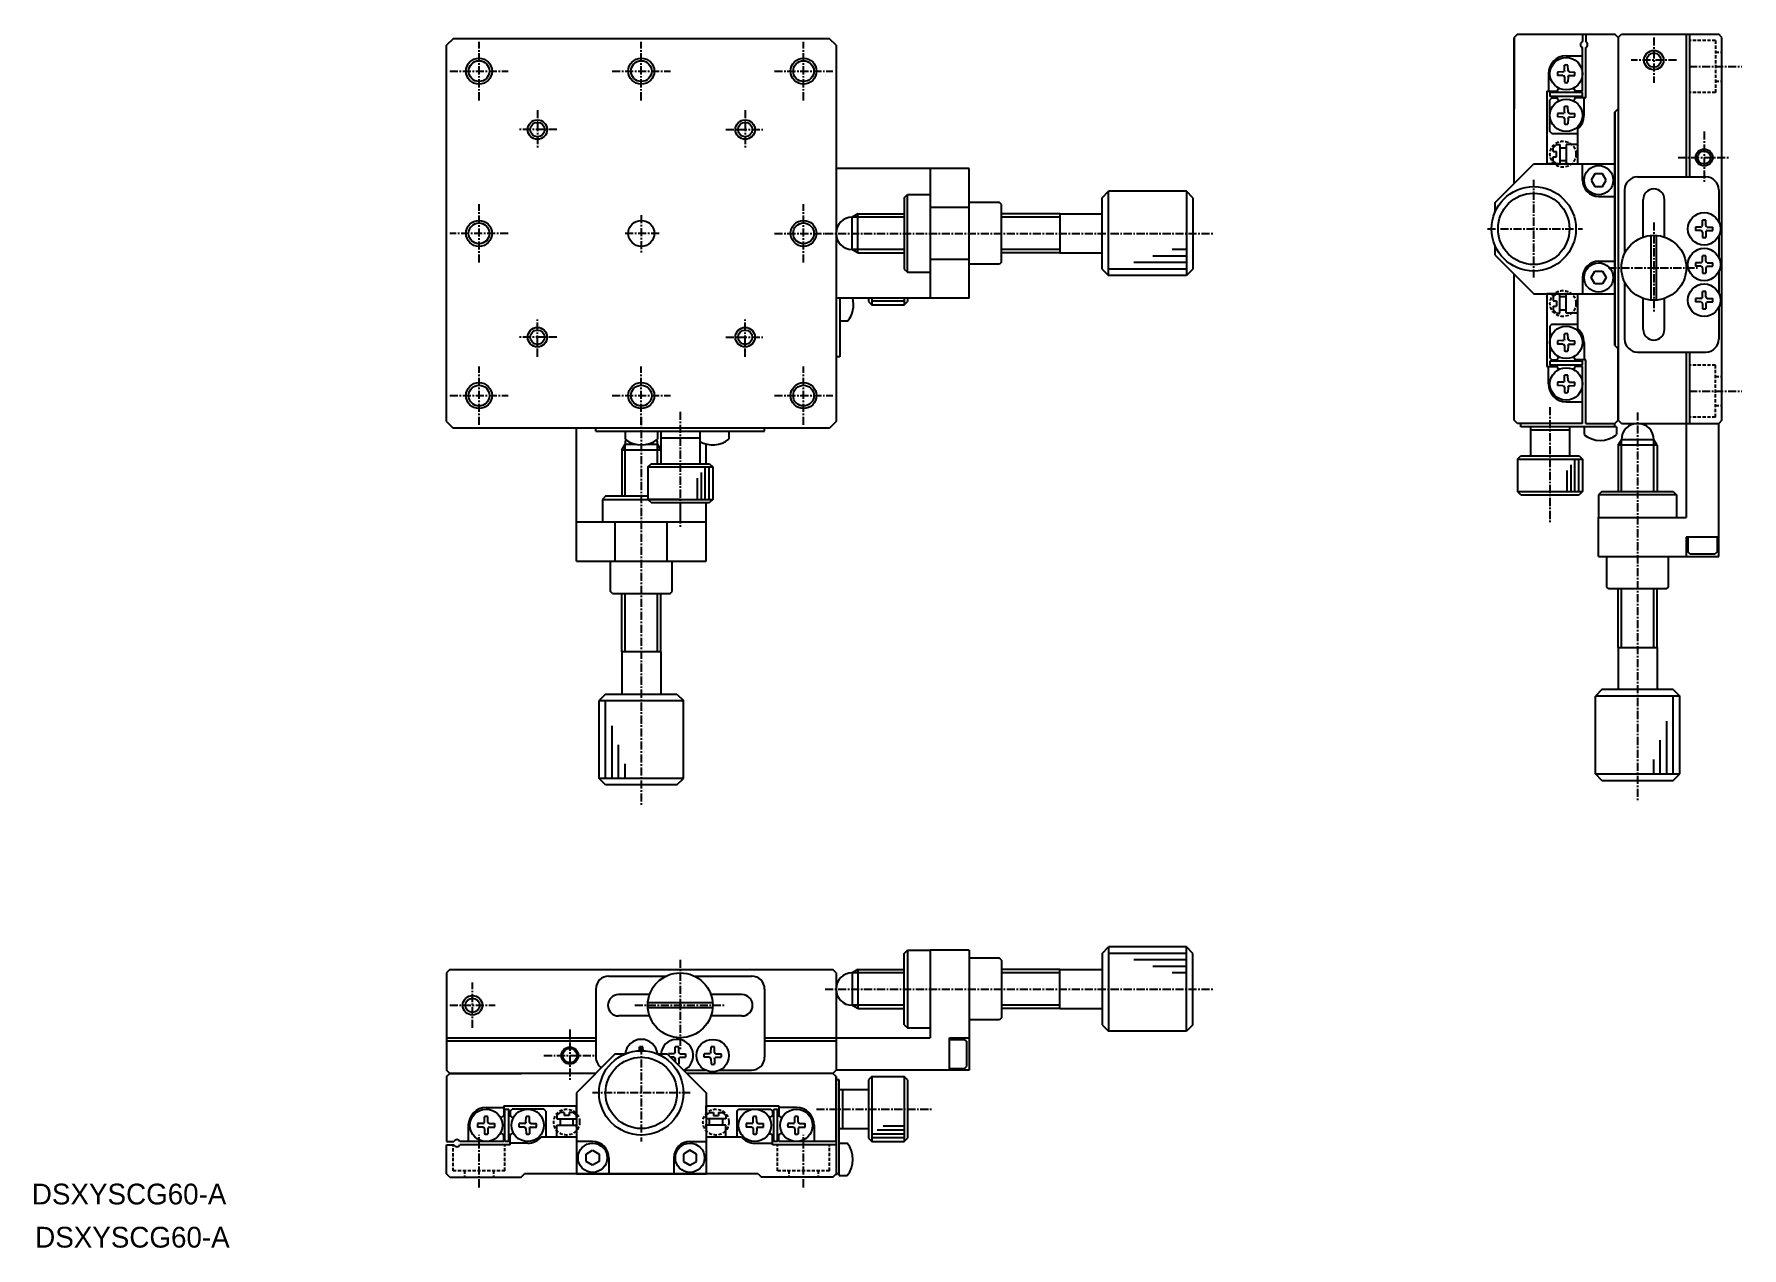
# Model space of a CAD drawing. Extents: x 549 to 812, y 176 to 363.
import ezdxf

# ---------------------------------------------------------------- set-up
doc = ezdxf.new("R2010")
doc.units = 0
doc.linetypes.add('CENTER', pattern=[2, 1.25, -0.25, 0.25, -0.25])
doc.linetypes.add('DASHED', pattern=[0.75, 0.5, -0.25])
doc.layers.get('0').update_dxf_attribs({"linetype": 'CONTINUOUS'})
doc.layers.add('CENTER', color=1, linetype='CENTER')

msp = doc.modelspace()

# ---------------------------------------------------------------- linework, layer by layer
at = {"color": 7, "linetype": 'CONTINUOUS'}
for p, q in [((613.69, 361.87), (612.69, 360.87)), ((612.69, 302.87), (612.69, 360.87)), ((671.69, 361.87), (613.69, 361.87)), ((672.69, 360.87), (671.69, 361.87)), ((672.69, 360.87), (672.69, 302.87)), ((777.69, 362.57), (777.19, 362.07)), ((777.19, 362.07), (777.19, 351.07)), ((777.19, 339.57), (777.19, 362.07)), ((777.69, 362.57), (792.69, 362.57)), ((777.69, 362.57), (792.69, 362.57)), ((787.69, 362.57), (787.69, 361.43)), ((787.69, 353.77), (787.69, 360.52)), ((788.19, 362.57), (788.19, 361.43)), ((788.19, 352.77), (788.19, 360.52)), ((793.19, 362.07), (792.69, 362.57)), ((793.19, 362.07), (793.69, 362.57)), ((793.19, 362.07), (793.19, 303.07)), ((793.19, 362.07), (793.19, 351.07)), ((793.19, 362.07), (793.19, 351.07)), ((793.69, 362.57), (808.69, 362.57)), ((803.69, 362.57), (803.69, 340.57)), ((804.19, 362.57), (804.19, 340.57)), ((809.19, 362.07), (808.69, 362.57)), ((809.19, 303.07), (809.19, 362.07)), ((785.19, 359.22), (787.69, 359.22)), ((782.44, 356.47), (782.44, 353.77)), ((784.69, 356.75), (783.87, 356.73)), ((784.69, 356.2), (783.87, 356.21)), ((784.69, 356.75), (784.86, 356.82)), ((784.69, 356.2), (784.86, 356.13)), ((784.92, 356.96), (784.86, 356.82)), ((784.92, 355.99), (784.86, 356.13)), ((784.92, 356.96), (784.93, 357.8)), ((784.92, 355.99), (784.93, 355.15)), ((785.47, 356.96), (785.45, 357.8)), ((785.47, 355.99), (785.45, 355.15)), ((785.47, 356.96), (785.53, 356.82)), ((785.47, 355.99), (785.53, 356.13)), ((785.69, 356.75), (785.53, 356.82)), ((785.69, 356.2), (785.53, 356.13)), ((785.69, 356.75), (786.52, 356.73)), ((785.69, 356.2), (786.52, 356.21)), ((782.19, 353.77), (783.78, 353.77)), ((782.19, 353.77), (782.19, 342.57)), ((787.69, 353.57), (782.69, 353.57)), ((782.69, 353.57), (782.69, 352.97)), ((787.69, 352.97), (782.69, 352.97)), ((782.99, 352.77), (782.69, 352.47)), ((782.99, 352.77), (783.78, 352.77)), ((787.69, 353.77), (786.61, 353.77)), ((788.19, 352.77), (786.61, 352.77)), ((787.69, 352.97), (787.69, 353.57)), ((787.94, 350.07), (787.94, 352.77)), ((782.69, 347.57), (782.69, 352.47)), ((784.69, 350.35), (783.87, 350.33)), ((784.69, 350.35), (784.86, 350.42)), ((784.92, 350.56), (784.86, 350.42)), ((784.92, 350.56), (784.93, 351.4)), ((785.47, 350.56), (785.45, 351.4)), ((785.47, 350.56), (785.53, 350.42)), ((785.69, 350.35), (785.53, 350.42)), ((785.69, 350.35), (786.52, 350.33)), ((792.69, 350.57), (793.19, 351.07)), ((793.19, 351.07), (792.69, 350.57)), ((792.69, 350.57), (792.69, 314.57)), ((792.69, 314.57), (792.69, 350.57)), ((782.99, 347.27), (782.69, 347.57)), ((784.69, 349.8), (783.87, 349.81)), ((784.69, 349.8), (784.86, 349.73)), ((784.92, 349.59), (784.86, 349.73)), ((784.92, 349.59), (784.93, 348.75)), ((785.47, 349.59), (785.45, 348.75)), ((785.47, 349.59), (785.53, 349.73)), ((785.69, 349.8), (785.53, 349.73)), ((785.69, 349.8), (786.52, 349.81)), ((786.99, 342.57), (786.99, 348)), ((782.99, 347.27), (786.99, 347.27)), ((783.69, 345.57), (783.19, 345.07)), ((783.19, 344.47), (783.19, 345.07)), ((783.69, 345.57), (784.19, 345.57)), ((784.19, 345.57), (784.19, 342.57)), ((784.19, 345.07), (785.19, 345.07)), ((785.19, 345.57), (785.19, 342.57)), ((786.99, 345.57), (785.19, 345.57)), ((774.19, 336.57), (780.19, 342.57)), ((780.19, 342.57), (792.69, 342.57)), ((783.99, 342.57), (782.19, 342.57)), ((783.19, 344.47), (783.69, 344.47)), ((783.19, 343.67), (783.69, 343.67)), ((783.19, 343.07), (783.19, 343.67)), ((783.69, 342.57), (783.19, 343.07)), ((783.69, 343.67), (783.69, 344.47)), ((785.19, 343.07), (784.19, 343.07)), ((785.49, 342.57), (784.99, 342.57)), ((787.69, 340.07), (787.69, 342.57)), ((792.69, 342.57), (792.69, 322.57)), ((693.19, 341.87), (672.69, 341.87)), ((687.19, 341.87), (687.19, 321.87)), ((693.19, 321.87), (693.19, 341.87)), ((789.62, 341.07), (789.04, 340.07)), ((789.04, 340.07), (789.62, 339.07)), ((790.77, 341.07), (789.62, 341.07)), ((791.35, 340.07), (790.77, 341.07)), ((790.77, 339.07), (791.35, 340.07)), ((796.19, 340.57), (806.69, 340.57)), ((683.19, 337.37), (683.69, 337.87)), ((683.19, 337.37), (683.19, 326.37)), ((683.69, 325.87), (683.69, 337.87)), ((683.69, 337.87), (687.19, 337.87)), ((713.69, 337.37), (714.69, 338.37)), ((713.69, 326.37), (713.69, 337.37)), ((726.69, 338.37), (714.69, 338.37)), ((714.69, 325.37), (714.69, 338.37)), ((727.69, 337.37), (726.69, 338.37)), ((726.69, 338.37), (726.69, 325.37)), ((727.69, 337.37), (727.69, 326.37)), ((789.62, 339.07), (790.77, 339.07)), ((790.19, 337.57), (792.69, 337.57)), ((794.19, 338.57), (794.19, 328.75)), ((797.04, 331.36), (797.04, 337.07)), ((800.34, 331.22), (800.34, 337.07)), ((808.69, 338.57), (808.69, 333.66)), ((676.06, 334.87), (675.19, 334.37)), ((675.19, 329.37), (675.19, 334.37)), ((676.06, 334.87), (683.19, 334.87)), ((676.06, 328.87), (676.06, 334.87)), ((693.19, 335.87), (687.19, 335.87)), ((697.89, 336.62), (693.19, 336.62)), ((698.19, 336.32), (697.89, 336.62)), ((698.19, 327.42), (698.19, 336.32)), ((707.19, 334.87), (698.19, 334.87)), ((707.19, 334.87), (707.19, 328.87)), ((707.19, 334.87), (713.69, 334.87)), ((774.19, 336.57), (774.19, 335.07)), ((798.29, 321.59), (798.29, 331.56)), ((799.09, 321.59), (799.09, 331.56)), ((805.96, 332.85), (805.12, 332.83)), ((805.96, 332.3), (805.12, 332.31)), ((805.96, 332.85), (806.09, 332.91)), ((805.96, 332.3), (806.09, 332.24)), ((806.17, 333.07), (806.09, 332.91)), ((806.17, 332.08), (806.09, 332.24)), ((806.17, 333.07), (806.18, 333.9)), ((806.17, 332.08), (806.18, 331.25)), ((806.72, 333.07), (806.7, 333.9)), ((806.72, 332.08), (806.7, 331.25)), ((806.72, 333.07), (806.79, 332.91)), ((806.72, 332.08), (806.79, 332.24)), ((806.92, 332.85), (806.79, 332.91)), ((806.92, 332.3), (806.79, 332.24)), ((806.92, 332.85), (807.77, 332.83)), ((806.92, 332.3), (807.77, 332.31)), ((676.06, 328.87), (675.19, 329.37)), ((774.19, 330.07), (774.19, 328.57)), ((808.69, 331.49), (808.69, 328.16)), ((676.06, 328.87), (683.19, 328.87)), ((683.19, 326.37), (683.69, 325.87)), ((693.19, 327.87), (687.19, 327.87)), ((697.89, 327.12), (693.19, 327.12)), ((698.19, 327.42), (697.89, 327.12)), ((707.19, 328.87), (698.19, 328.87)), ((707.19, 328.87), (713.69, 328.87)), ((713.69, 326.37), (714.69, 325.37)), ((727.69, 326.37), (726.69, 325.37)), ((774.19, 328.57), (780.19, 322.57)), ((790.19, 327.57), (792.69, 327.57)), ((805.96, 327.35), (805.12, 327.33)), ((805.96, 326.8), (805.12, 326.81)), ((805.96, 327.35), (806.09, 327.41)), ((805.96, 326.8), (806.09, 326.74)), ((806.17, 327.57), (806.09, 327.41)), ((806.17, 326.58), (806.09, 326.74)), ((806.17, 327.57), (806.18, 328.4)), ((806.17, 326.58), (806.18, 325.75)), ((806.72, 327.57), (806.7, 328.4)), ((806.72, 326.58), (806.7, 325.75)), ((806.72, 327.57), (806.79, 327.41)), ((806.72, 326.58), (806.79, 326.74)), ((806.92, 327.35), (806.79, 327.41)), ((806.92, 326.8), (806.79, 326.74)), ((806.92, 327.35), (807.77, 327.33)), ((806.92, 326.8), (807.77, 326.81)), ((683.69, 325.87), (687.19, 325.87)), ((726.69, 325.37), (714.69, 325.37)), ((777.19, 303.07), (777.19, 325.57)), ((787.69, 325.07), (787.69, 322.57)), ((789.04, 325.07), (789.62, 326.07)), ((789.62, 324.07), (789.04, 325.07)), ((789.62, 326.07), (790.77, 326.07)), ((790.77, 324.07), (789.62, 324.07)), ((790.77, 326.07), (791.35, 325.07)), ((791.35, 325.07), (790.77, 324.07)), ((794.19, 324.4), (794.19, 315.57)), ((808.69, 325.99), (808.69, 322.66)), ((693.19, 321.87), (672.69, 321.87)), ((673.29, 321.87), (673.29, 312.87)), ((677.69, 321.87), (677.69, 321.37)), ((677.69, 321.37), (678.19, 320.87)), ((678.19, 321.87), (678.19, 320.87)), ((683.19, 321.87), (683.19, 320.87)), ((683.19, 320.87), (683.69, 321.37)), ((683.69, 321.87), (683.69, 321.37)), ((780.19, 322.57), (792.69, 322.57)), ((782.19, 322.57), (782.19, 311.37)), ((783.99, 322.57), (782.19, 322.57)), ((783.69, 322.57), (783.19, 322.07)), ((783.19, 322.07), (783.19, 321.47)), ((783.19, 321.47), (783.69, 321.47)), ((783.69, 321.47), (783.69, 320.67)), ((784.19, 319.57), (784.19, 322.57)), ((785.19, 322.07), (784.19, 322.07)), ((785.49, 322.57), (784.99, 322.57)), ((785.19, 319.57), (785.19, 322.57)), ((786.99, 317.15), (786.99, 322.57)), ((797.04, 317.07), (797.04, 321.79)), ((800.34, 317.07), (800.34, 321.93)), ((805.96, 321.85), (805.12, 321.83)), ((805.96, 321.3), (805.12, 321.31)), ((805.96, 321.85), (806.09, 321.91)), ((805.96, 321.3), (806.09, 321.24)), ((806.17, 322.07), (806.09, 321.91)), ((806.17, 321.08), (806.09, 321.24)), ((806.17, 322.07), (806.18, 322.9)), ((806.17, 321.08), (806.18, 320.25)), ((806.72, 322.07), (806.7, 322.9)), ((806.72, 321.08), (806.7, 320.25)), ((806.72, 322.07), (806.79, 321.91)), ((806.72, 321.08), (806.79, 321.24)), ((806.92, 321.85), (806.79, 321.91)), ((806.92, 321.3), (806.79, 321.24)), ((806.92, 321.85), (807.77, 321.83)), ((806.92, 321.3), (807.77, 321.31)), ((673.29, 318.37), (674.52, 318.37)), ((678.19, 320.87), (683.19, 320.87)), ((783.19, 320.67), (783.69, 320.67)), ((783.19, 320.67), (783.19, 320.07)), ((783.69, 319.57), (783.19, 320.07)), ((783.69, 319.57), (784.19, 319.57)), ((784.19, 320.07), (785.19, 320.07)), ((786.99, 319.57), (785.19, 319.57)), ((808.69, 320.49), (808.69, 315.57)), ((782.99, 317.87), (782.69, 317.57)), ((782.69, 317.57), (782.69, 312.67)), ((782.99, 317.87), (786.99, 317.87)), ((784.92, 315.56), (784.93, 316.4)), ((785.47, 315.56), (785.45, 316.4)), ((777.19, 303.07), (777.19, 314.07)), ((784.69, 315.35), (783.87, 315.33)), ((784.69, 314.8), (783.87, 314.81)), ((784.69, 315.35), (784.86, 315.42)), ((784.69, 314.8), (784.86, 314.73)), ((784.92, 315.56), (784.86, 315.42)), ((784.92, 314.59), (784.86, 314.73)), ((784.92, 314.59), (784.93, 313.75)), ((785.47, 314.59), (785.45, 313.75)), ((785.47, 315.56), (785.53, 315.42)), ((785.47, 314.59), (785.53, 314.73)), ((785.69, 315.35), (785.53, 315.42)), ((785.69, 314.8), (785.53, 314.73)), ((785.69, 315.35), (786.52, 315.33)), ((785.69, 314.8), (786.52, 314.81)), ((787.94, 315.07), (787.94, 312.37)), ((792.69, 314.57), (793.19, 314.07)), ((792.69, 314.57), (793.19, 314.07)), ((793.19, 303.07), (793.19, 314.07)), ((793.19, 303.07), (793.19, 314.07)), ((796.19, 313.57), (806.69, 313.57)), ((803.69, 313.57), (803.69, 302.57)), ((804.19, 313.57), (804.19, 302.57)), ((673.29, 312.87), (672.79, 312.87)), ((782.19, 311.37), (783.78, 311.37)), ((782.44, 308.67), (782.44, 311.37)), ((782.99, 312.37), (782.69, 312.67)), ((787.69, 312.17), (782.69, 312.17)), ((782.69, 312.17), (782.69, 311.57)), ((787.69, 311.57), (782.69, 311.57)), ((782.99, 312.37), (783.78, 312.37)), ((788.19, 312.37), (786.61, 312.37)), ((787.69, 311.37), (786.61, 311.37)), ((787.69, 311.57), (787.69, 312.17)), ((787.69, 302.57), (787.69, 311.37)), ((788.19, 302.57), (788.19, 312.37)), ((784.69, 308.95), (783.87, 308.93)), ((784.69, 308.4), (783.87, 308.41)), ((784.69, 308.95), (784.86, 309.02)), ((784.69, 308.4), (784.86, 308.33)), ((784.92, 309.16), (784.86, 309.02)), ((784.92, 308.19), (784.86, 308.33)), ((784.92, 309.16), (784.93, 310)), ((784.92, 308.19), (784.93, 307.35)), ((785.47, 309.16), (785.45, 310)), ((785.47, 308.19), (785.45, 307.35)), ((785.47, 309.16), (785.53, 309.02)), ((785.47, 308.19), (785.53, 308.33)), ((785.69, 308.95), (785.53, 309.02)), ((785.69, 308.4), (785.53, 308.33)), ((785.69, 308.95), (786.52, 308.93)), ((785.69, 308.4), (786.52, 308.41)), ((785.19, 305.92), (787.69, 305.92)), ((612.69, 302.87), (613.69, 301.87)), ((672.69, 302.87), (671.69, 301.87)), ((777.69, 302.57), (777.19, 303.07)), ((787.69, 302.57), (777.69, 302.57)), ((778.19, 302.07), (778.19, 302.57)), ((788.19, 302.57), (792.69, 302.57)), ((793.19, 303.07), (792.69, 302.57)), ((792.69, 302.07), (792.69, 302.57)), ((793.69, 302.57), (793.19, 303.07)), ((793.69, 302.57), (808.69, 302.57)), ((803.69, 302.57), (803.69, 288.07)), ((809.19, 303.07), (808.69, 302.57)), ((808.69, 282.07), (808.69, 302.57)), ((671.69, 301.87), (613.69, 301.87)), ((632.69, 281.37), (632.69, 301.87)), ((635.69, 301.37), (635.69, 301.87)), ((635.69, 301.37), (661.69, 301.37)), ((640.19, 301.37), (640.19, 300.14)), ((641.69, 301.87), (641.69, 301.87)), ((645.19, 301.37), (645.19, 300.14)), ((645.69, 301.37), (645.69, 296.37)), ((645.69, 300.37), (651.69, 300.37)), ((651.69, 301.37), (651.69, 296.37)), ((652.69, 301.87), (652.69, 301.87)), ((656.19, 301.37), (656.19, 300.14)), ((661.69, 301.37), (661.69, 301.87)), ((792.94, 302.07), (778.19, 302.07)), ((779.69, 302.07), (779.69, 297.57)), ((779.69, 301.57), (785.69, 301.57)), ((785.69, 302.07), (785.69, 297.57)), ((787.94, 302.07), (787.94, 300.85)), ((792.94, 302.07), (792.94, 300.85)), ((793.19, 299.21), (793.69, 300.07)), ((798.69, 300.07), (793.69, 300.07)), ((799.19, 299.21), (798.69, 300.07)), ((639.69, 298.5), (640.19, 299.37)), ((639.69, 298.5), (639.69, 291.37)), ((639.69, 298.5), (645.69, 298.5)), ((640.19, 299.37), (641.8, 299.37)), ((643.58, 299.37), (645.19, 299.37)), ((645.69, 298.5), (645.19, 299.37)), ((652.69, 296.37), (652.69, 299.39)), ((777.69, 297.07), (778.19, 297.57)), ((778.19, 297.57), (787.19, 297.57)), ((787.19, 297.57), (787.69, 297.07)), ((799.19, 299.21), (793.19, 299.21)), ((793.19, 299.21), (793.19, 292.07)), ((799.19, 299.21), (799.19, 292.07)), ((643.69, 295.87), (644.19, 296.37)), ((643.69, 295.87), (653.69, 295.87)), ((643.69, 295.87), (643.69, 290.87)), ((644.19, 296.37), (653.19, 296.37)), ((653.19, 296.37), (653.69, 295.87)), ((653.69, 295.87), (653.69, 290.87)), ((777.69, 297.07), (787.69, 297.07)), ((777.69, 297.07), (777.69, 292.07)), ((787.69, 297.07), (787.69, 292.07)), ((777.69, 292.07), (787.69, 292.07)), ((778.19, 291.57), (777.69, 292.07)), ((787.69, 292.07), (787.19, 291.57)), ((790.69, 292.07), (790.19, 291.57)), ((790.69, 292.07), (801.69, 292.07)), ((801.69, 292.07), (802.19, 291.57)), ((637.19, 291.37), (636.69, 290.87)), ((636.69, 290.87), (643.69, 290.87)), ((636.69, 290.87), (636.69, 287.37)), ((643.69, 291.37), (637.19, 291.37)), ((648.69, 290.87), (643.69, 290.87)), ((643.69, 290.87), (653.69, 290.87)), ((644.19, 290.37), (643.69, 290.87)), ((644.19, 290.37), (653.19, 290.37)), ((648.69, 290.37), (648.69, 287.37)), ((652.69, 281.37), (652.69, 290.37)), ((653.69, 290.87), (653.19, 290.37)), ((778.19, 291.57), (787.19, 291.57)), ((802.19, 291.57), (790.19, 291.57)), ((790.19, 291.57), (790.19, 288.07)), ((802.19, 291.57), (802.19, 288.07)), ((652.69, 287.37), (632.69, 287.37)), ((638.69, 281.37), (638.69, 287.37)), ((646.69, 281.37), (646.69, 287.37)), ((790.19, 288.07), (803.69, 288.07)), ((790.19, 282.07), (790.19, 288.07)), ((803.69, 285.07), (803.69, 282.07)), ((808.69, 285.07), (803.69, 285.07)), ((803.94, 285.07), (803.94, 282.77)), ((808.44, 285.07), (808.44, 282.77)), ((790.19, 282.07), (808.69, 282.07)), ((791.44, 277.37), (791.44, 282.07)), ((800.94, 277.37), (800.94, 282.07)), ((804.24, 282.47), (803.94, 282.77)), ((804.24, 282.47), (808.14, 282.47)), ((808.44, 282.77), (808.14, 282.47)), ((632.69, 281.37), (652.69, 281.37)), ((637.94, 276.67), (637.94, 281.37)), ((647.44, 276.67), (647.44, 281.37)), ((638.24, 276.37), (637.94, 276.67)), ((638.24, 276.37), (647.14, 276.37)), ((639.69, 267.37), (639.69, 276.37)), ((645.69, 267.37), (645.69, 276.37)), ((647.14, 276.37), (647.44, 276.67)), ((791.74, 277.07), (791.44, 277.37)), ((800.64, 277.07), (791.74, 277.07)), ((793.19, 268.07), (793.19, 277.07)), ((799.19, 268.07), (799.19, 277.07)), ((800.64, 277.07), (800.94, 277.37)), ((645.69, 267.37), (639.69, 267.37)), ((639.69, 267.37), (639.69, 260.87)), ((645.69, 267.37), (645.69, 260.87)), ((793.19, 268.07), (799.19, 268.07)), ((793.19, 268.07), (793.19, 261.57)), ((799.19, 268.07), (799.19, 261.57)), ((637.19, 260.87), (636.19, 259.87)), ((637.19, 260.87), (648.19, 260.87)), ((648.19, 260.87), (649.19, 259.87)), ((790.69, 261.57), (789.69, 260.57)), ((802.69, 260.57), (789.69, 260.57)), ((789.69, 248.57), (789.69, 260.57)), ((801.69, 261.57), (790.69, 261.57)), ((801.69, 261.57), (802.69, 260.57)), ((802.69, 248.57), (802.69, 260.57)), ((636.19, 247.87), (636.19, 259.87)), ((636.19, 259.87), (649.19, 259.87)), ((649.19, 247.87), (649.19, 259.87)), ((649.19, 247.87), (636.19, 247.87)), ((637.19, 246.87), (636.19, 247.87)), ((648.19, 246.87), (649.19, 247.87)), ((789.69, 248.57), (802.69, 248.57)), ((790.69, 247.57), (789.69, 248.57)), ((790.69, 247.57), (801.69, 247.57)), ((801.69, 247.57), (802.69, 248.57)), ((648.19, 246.87), (637.19, 246.87)), ((683.19, 220.91), (683.69, 221.41)), ((683.69, 221.41), (683.69, 209.41)), ((683.69, 221.41), (687.19, 221.41)), ((687.19, 221.41), (687.19, 207.91)), ((693.19, 221.41), (687.19, 221.41)), ((693.19, 221.41), (693.19, 202.91)), ((713.69, 220.91), (714.69, 221.91)), ((726.69, 221.91), (714.69, 221.91)), ((714.69, 221.91), (714.69, 208.91)), ((726.69, 208.91), (726.69, 221.91)), ((727.69, 220.91), (726.69, 221.91)), ((613.19, 218.41), (612.69, 217.91)), ((613.19, 218.41), (672.19, 218.41)), ((672.69, 217.91), (672.19, 218.41)), ((676.06, 218.41), (675.19, 217.91)), ((676.06, 218.41), (683.19, 218.41)), ((676.06, 218.41), (676.06, 212.41)), ((683.19, 209.91), (683.19, 220.91)), ((697.89, 220.16), (693.19, 220.16)), ((698.19, 219.86), (697.89, 220.16)), ((698.19, 219.86), (698.19, 210.96)), ((707.19, 218.41), (698.19, 218.41)), ((707.19, 212.41), (707.19, 218.41)), ((707.19, 218.41), (713.69, 218.41)), ((713.69, 220.91), (713.69, 209.91)), ((727.69, 209.91), (727.69, 220.91)), ((612.69, 217.91), (612.69, 202.91)), ((637.69, 217.41), (646.51, 217.41)), ((650.87, 217.41), (659.69, 217.41)), ((672.69, 217.91), (672.69, 202.91)), ((675.19, 217.91), (675.19, 212.91)), ((635.69, 215.41), (635.69, 204.91)), ((643.91, 214.56), (639.19, 214.56)), ((653.68, 213.31), (643.71, 213.31)), ((658.19, 214.56), (653.48, 214.56)), ((661.69, 215.41), (661.69, 204.91)), ((644.05, 211.26), (639.19, 211.26)), ((653.68, 212.51), (643.71, 212.51)), ((658.19, 211.26), (653.34, 211.26)), ((676.06, 212.41), (675.19, 212.91)), ((676.06, 212.41), (683.19, 212.41)), ((697.89, 210.66), (693.19, 210.66)), ((698.19, 210.96), (697.89, 210.66)), ((707.19, 212.41), (698.19, 212.41)), ((707.19, 212.41), (713.69, 212.41)), ((612.69, 207.91), (635.69, 207.91)), ((661.69, 207.91), (672.69, 207.91)), ((672.69, 207.91), (687.19, 207.91)), ((683.19, 209.91), (683.69, 209.41)), ((683.69, 209.41), (687.19, 209.41)), ((690.19, 207.91), (693.19, 207.91)), ((690.19, 202.91), (690.19, 207.91)), ((713.69, 209.91), (714.69, 208.91)), ((726.69, 208.91), (714.69, 208.91)), ((727.69, 209.91), (726.69, 208.91)), ((612.69, 207.41), (635.69, 207.41)), ((638.69, 205.41), (632.69, 199.41)), ((638.69, 205.41), (640.19, 205.41)), ((642.42, 205.91), (642.43, 206.49)), ((642.96, 205.91), (642.95, 206.49)), ((645.19, 205.41), (646.69, 205.41)), ((646.69, 205.41), (652.69, 199.41)), ((647.69, 205.44), (646.87, 205.42)), ((647.69, 205.44), (647.86, 205.51)), ((647.92, 205.64), (647.86, 205.51)), ((647.92, 205.64), (647.93, 206.49)), ((648.47, 205.64), (648.45, 206.49)), ((648.47, 205.64), (648.53, 205.51)), ((648.69, 205.44), (648.53, 205.51)), ((648.69, 205.44), (649.52, 205.42)), ((653.19, 205.44), (652.37, 205.42)), ((653.19, 205.44), (653.36, 205.51)), ((653.42, 205.64), (653.36, 205.51)), ((653.42, 205.64), (653.43, 206.49)), ((653.97, 205.64), (653.95, 206.49)), ((653.97, 205.64), (654.03, 205.51)), ((654.19, 205.44), (654.03, 205.51)), ((654.19, 205.44), (655.02, 205.42)), ((661.69, 207.41), (672.69, 207.41)), ((690.19, 207.66), (692.49, 207.66)), ((692.79, 207.36), (692.49, 207.66)), ((692.79, 207.36), (692.79, 203.46)), ((613.19, 202.41), (612.69, 202.91)), ((647.69, 204.89), (647.21, 204.9)), ((647.69, 204.89), (647.86, 204.81)), ((647.92, 204.68), (647.86, 204.81)), ((647.92, 204.68), (647.93, 204.18)), ((648.47, 204.68), (648.45, 203.84)), ((648.47, 204.68), (648.53, 204.81)), ((648.69, 204.89), (648.53, 204.81)), ((648.69, 204.89), (649.52, 204.9)), ((649.28, 202.91), (652.6, 202.91)), ((653.19, 204.89), (652.37, 204.9)), ((653.19, 204.89), (653.36, 204.81)), ((653.42, 204.68), (653.36, 204.81)), ((653.42, 204.68), (653.43, 203.84)), ((653.97, 204.68), (653.95, 203.84)), ((653.97, 204.68), (654.03, 204.81)), ((654.19, 204.89), (654.03, 204.81)), ((654.19, 204.89), (655.02, 204.9)), ((654.78, 202.91), (659.69, 202.91)), ((672.19, 202.41), (672.69, 202.91)), ((693.19, 202.91), (672.69, 202.91)), ((690.19, 203.16), (692.49, 203.16)), ((692.49, 203.16), (692.79, 203.46)), ((612.69, 201.91), (613.19, 202.41)), ((612.69, 201.91), (612.69, 191.91)), ((613.19, 202.41), (624.19, 202.41)), ((635.69, 202.41), (613.19, 202.41)), ((672.19, 202.41), (649.69, 202.41)), ((672.19, 202.41), (661.19, 202.41)), ((672.69, 201.91), (672.19, 202.41)), ((672.69, 191.91), (672.69, 201.91)), ((672.69, 201.91), (672.69, 186.91)), ((673.19, 201.41), (672.69, 201.41)), ((673.19, 186.66), (673.19, 201.41)), ((678.19, 201.91), (677.69, 201.41)), ((677.69, 201.41), (677.69, 192.41)), ((678.19, 201.91), (678.19, 191.91)), ((678.19, 201.91), (683.19, 201.91)), ((683.19, 201.91), (683.19, 191.91)), ((683.69, 201.41), (683.19, 201.91)), ((683.69, 201.41), (683.69, 192.41)), ((621.49, 197.41), (621.49, 195.83)), ((621.49, 197.41), (632.69, 197.41)), ((632.69, 199.41), (632.69, 186.91)), ((632.69, 195.61), (632.69, 197.41)), ((652.69, 199.41), (652.69, 186.91)), ((652.69, 197.41), (663.89, 197.41)), ((652.69, 195.61), (652.69, 197.41)), ((663.89, 197.41), (663.89, 195.83)), ((673.19, 199.91), (677.69, 199.91)), ((673.69, 199.91), (673.69, 193.91)), ((618.31, 194.69), (618.44, 194.75)), ((618.52, 194.91), (618.44, 194.75)), ((618.52, 194.91), (618.53, 195.74)), ((618.79, 197.16), (621.49, 197.16)), ((619.07, 194.91), (619.05, 195.74)), ((619.07, 194.91), (619.14, 194.75)), ((619.27, 194.69), (619.14, 194.75)), ((621.69, 191.91), (621.69, 196.91)), ((621.69, 196.91), (622.29, 196.91)), ((622.29, 191.91), (622.29, 196.91)), ((622.49, 196.61), (622.79, 196.91)), ((622.49, 196.61), (622.49, 195.83)), ((627.69, 196.91), (622.79, 196.91)), ((624.71, 194.69), (624.84, 194.75)), ((624.92, 194.91), (624.84, 194.75)), ((624.92, 194.91), (624.93, 195.74)), ((625.47, 194.91), (625.45, 195.74)), ((625.47, 194.91), (625.54, 194.75)), ((625.67, 194.69), (625.54, 194.75)), ((627.99, 196.61), (627.69, 196.91)), ((627.99, 196.61), (627.99, 192.61)), ((629.69, 195.91), (630.19, 196.41)), ((629.69, 195.91), (629.69, 195.41)), ((629.69, 195.41), (632.69, 195.41)), ((630.79, 196.41), (630.19, 196.41)), ((630.19, 195.41), (630.19, 194.41)), ((630.79, 196.41), (630.79, 195.91)), ((631.59, 195.91), (630.79, 195.91)), ((631.59, 196.41), (631.59, 195.91)), ((632.19, 196.41), (631.59, 196.41)), ((632.69, 195.91), (632.19, 196.41)), ((632.19, 194.41), (632.19, 195.41)), ((652.69, 195.91), (653.19, 196.41)), ((655.69, 195.41), (652.69, 195.41)), ((653.19, 196.41), (653.79, 196.41)), ((653.19, 194.41), (653.19, 195.41)), ((653.79, 196.41), (653.79, 195.91)), ((653.79, 195.91), (654.59, 195.91)), ((654.59, 196.41), (654.59, 195.91)), ((654.59, 196.41), (655.19, 196.41)), ((655.69, 195.91), (655.19, 196.41)), ((655.19, 195.41), (655.19, 194.41)), ((655.69, 195.91), (655.69, 195.41)), ((657.39, 196.61), (657.69, 196.91)), ((657.39, 196.61), (657.39, 192.61)), ((657.69, 196.91), (662.59, 196.91)), ((659.71, 194.69), (659.84, 194.75)), ((659.92, 194.91), (659.84, 194.75)), ((659.92, 194.91), (659.93, 195.74)), ((660.47, 194.91), (660.45, 195.74)), ((660.47, 194.91), (660.54, 194.75)), ((660.67, 194.69), (660.54, 194.75)), ((662.89, 196.61), (662.59, 196.91)), ((662.89, 196.61), (662.89, 195.83)), ((663.09, 191.91), (663.09, 196.91)), ((663.09, 196.91), (663.69, 196.91)), ((663.69, 191.91), (663.69, 196.91)), ((666.59, 197.16), (663.89, 197.16)), ((666.11, 194.69), (666.24, 194.75)), ((666.32, 194.91), (666.24, 194.75)), ((666.32, 194.91), (666.33, 195.74)), ((666.87, 194.91), (666.85, 195.74)), ((666.87, 194.91), (666.94, 194.75)), ((667.07, 194.69), (666.94, 194.75)), ((616.04, 194.41), (616.04, 191.91)), ((618.31, 194.69), (617.47, 194.67)), ((618.31, 194.14), (617.47, 194.15)), ((618.31, 194.14), (618.44, 194.08)), ((618.52, 193.91), (618.44, 194.08)), ((618.52, 193.91), (618.53, 193.09)), ((619.07, 193.91), (619.05, 193.09)), ((619.07, 193.91), (619.14, 194.08)), ((619.27, 194.14), (619.14, 194.08)), ((619.27, 194.69), (620.12, 194.67)), ((619.27, 194.14), (620.12, 194.15)), ((621.49, 191.91), (621.49, 193)), ((622.49, 191.41), (622.49, 193)), ((624.71, 194.69), (623.87, 194.67)), ((624.71, 194.14), (623.87, 194.15)), ((624.71, 194.14), (624.84, 194.08)), ((624.92, 193.91), (624.84, 194.08)), ((624.92, 193.91), (624.93, 193.09)), ((625.47, 193.91), (625.45, 193.09)), ((625.47, 193.91), (625.54, 194.08)), ((625.67, 194.14), (625.54, 194.08)), ((625.67, 194.69), (626.52, 194.67)), ((625.67, 194.14), (626.52, 194.15)), ((632.69, 192.61), (627.27, 192.61)), ((629.69, 194.41), (632.69, 194.41)), ((629.69, 192.61), (629.69, 194.41)), ((632.69, 194.11), (632.69, 194.61)), ((652.69, 194.11), (652.69, 194.61)), ((655.69, 194.41), (652.69, 194.41)), ((658.11, 192.61), (652.69, 192.61)), ((655.69, 192.61), (655.69, 194.41)), ((659.71, 194.69), (658.87, 194.67)), ((659.71, 194.14), (658.87, 194.15)), ((659.71, 194.14), (659.84, 194.08)), ((659.92, 193.91), (659.84, 194.08)), ((659.92, 193.91), (659.93, 193.09)), ((660.47, 193.91), (660.45, 193.09)), ((660.47, 193.91), (660.54, 194.08)), ((660.67, 194.14), (660.54, 194.08)), ((660.67, 194.69), (661.52, 194.67)), ((660.67, 194.14), (661.52, 194.15)), ((662.89, 191.41), (662.89, 193)), ((663.89, 191.91), (663.89, 193)), ((666.11, 194.69), (665.27, 194.67)), ((666.11, 194.14), (665.27, 194.15)), ((666.11, 194.14), (666.24, 194.08)), ((666.32, 193.91), (666.24, 194.08)), ((666.32, 193.91), (666.33, 193.09)), ((666.87, 193.91), (666.85, 193.09)), ((666.87, 193.91), (666.94, 194.08)), ((667.07, 194.14), (666.94, 194.08)), ((667.07, 194.69), (667.92, 194.67)), ((667.07, 194.14), (667.92, 194.15)), ((669.34, 194.41), (669.34, 191.91)), ((673.19, 193.91), (677.69, 193.91)), ((677.69, 192.41), (678.19, 191.91)), ((683.19, 191.91), (683.69, 192.41)), ((612.69, 191.91), (613.83, 191.91)), ((612.69, 191.41), (613.83, 191.41)), ((612.69, 186.91), (612.69, 191.41)), ((621.49, 191.91), (614.75, 191.91)), ((622.49, 191.41), (614.75, 191.41)), ((622.29, 191.91), (621.69, 191.91)), ((625.19, 191.66), (622.49, 191.66)), ((635.19, 191.91), (632.69, 191.91)), ((634.19, 189.99), (635.19, 190.57)), ((634.19, 188.83), (634.19, 189.99)), ((635.19, 190.57), (636.19, 189.99)), ((636.19, 189.99), (636.19, 188.83)), ((650.19, 190.57), (649.19, 189.99)), ((649.19, 189.99), (649.19, 188.83)), ((650.19, 191.91), (652.69, 191.91)), ((651.19, 189.99), (650.19, 190.57)), ((651.19, 188.83), (651.19, 189.99)), ((660.19, 191.66), (662.89, 191.66)), ((672.69, 191.41), (662.89, 191.41)), ((663.69, 191.91), (663.09, 191.91)), ((672.69, 191.91), (663.89, 191.91)), ((672.69, 191.41), (672.69, 186.71)), ((673.19, 191.66), (674.41, 191.66)), ((678.19, 191.91), (683.19, 191.91)), ((613.19, 186.41), (612.69, 186.91)), ((624.19, 186.41), (624.69, 186.91)), ((660.69, 186.91), (624.69, 186.91)), ((632.69, 186.91), (652.69, 186.91)), ((635.19, 188.26), (634.19, 188.83)), ((636.19, 188.83), (635.19, 188.26)), ((637.69, 189.41), (637.69, 186.91)), ((647.69, 189.41), (647.69, 186.91)), ((649.19, 188.83), (650.19, 188.26)), ((650.19, 188.26), (651.19, 188.83)), ((660.69, 186.91), (661.19, 186.41)), ((672.19, 186.41), (672.69, 186.91)), ((673.19, 186.91), (672.69, 186.91)), ((613.19, 186.41), (624.19, 186.41)), ((672.19, 186.41), (661.19, 186.41)), ((673.19, 186.66), (674.41, 186.66))]:
    msp.add_line(p, q, dxfattribs=at)
at = {"color": 3, "linetype": 'DASHED'}
for p, q in [((808.19, 361.57), (804.19, 361.57)), ((808.19, 361.57), (808.19, 353.57)), ((808.19, 359.82), (809.19, 359.82)), ((808.19, 355.32), (809.19, 355.32)), ((808.19, 353.57), (804.19, 353.57)), ((808.19, 311.57), (804.19, 311.57)), ((808.19, 303.57), (808.19, 311.57)), ((808.19, 309.82), (809.19, 309.82)), ((808.19, 305.32), (809.19, 305.32)), ((808.19, 303.57), (804.19, 303.57)), ((613.69, 187.38), (613.69, 191.41)), ((621.69, 187.41), (621.69, 191.41)), ((663.69, 187.41), (663.69, 191.41)), ((671.69, 187.42), (671.69, 191.41)), ((621.69, 187.41), (613.69, 187.41)), ((615.44, 187.41), (615.44, 186.41)), ((619.94, 187.41), (619.94, 186.41)), ((671.69, 187.41), (663.69, 187.41)), ((665.44, 187.41), (665.44, 186.41)), ((669.94, 187.41), (669.94, 186.41))]:
    msp.add_line(p, q, dxfattribs=at)
at = {"color": 3, "linetype": 'CONTINUOUS'}
for p, q in [((683.19, 334.37), (675.19, 334.37)), ((707.19, 334.37), (698.19, 334.37)), ((683.19, 329.37), (675.19, 329.37)), ((707.19, 329.37), (698.19, 329.37)), ((726.69, 329.37), (724.46, 329.37)), ((726.69, 326.37), (714.69, 326.37)), ((726.69, 327.37), (718.58, 327.37)), ((726.69, 328.37), (721.52, 328.37)), ((678.19, 321.47), (683.19, 321.47)), ((793.69, 292.07), (793.69, 300.07)), ((798.69, 292.07), (798.69, 300.07)), ((640.19, 291.37), (640.19, 299.37)), ((645.19, 296.37), (645.19, 299.37)), ((651.89, 295), (651.89, 290.87)), ((652.49, 295.87), (652.49, 290.87)), ((653.09, 295.87), (653.09, 290.87)), ((785.29, 295.34), (785.29, 292.07)), ((785.89, 296.21), (785.89, 292.07)), ((786.49, 297.07), (786.49, 292.07)), ((787.09, 297.07), (787.09, 292.07)), ((651.29, 294.13), (651.29, 290.87)), ((640.19, 267.37), (640.19, 276.37)), ((645.19, 267.37), (645.19, 276.37)), ((793.69, 268.07), (793.69, 277.07)), ((798.69, 268.07), (798.69, 277.07)), ((801.69, 248.57), (801.69, 260.57)), ((637.19, 247.87), (637.19, 259.87)), ((638.19, 247.87), (638.19, 255.98)), ((800.69, 248.57), (800.69, 256.69)), ((639.19, 247.87), (639.19, 253.04)), ((799.69, 248.57), (799.69, 253.75)), ((640.19, 247.87), (640.19, 250.1)), ((798.69, 248.57), (798.69, 250.81)), ((726.69, 220.91), (714.69, 220.91)), ((726.69, 219.91), (718.58, 219.91)), ((726.69, 218.91), (721.52, 218.91)), ((683.19, 217.91), (675.19, 217.91)), ((707.19, 217.91), (698.19, 217.91)), ((726.69, 217.91), (724.46, 217.91)), ((683.19, 212.91), (675.19, 212.91)), ((707.19, 212.91), (698.19, 212.91)), ((678.19, 193.11), (683.19, 193.11)), ((678.19, 192.51), (683.19, 192.51)), ((679.05, 193.71), (683.19, 193.71)), ((679.93, 194.31), (683.19, 194.31))]:
    msp.add_line(p, q, dxfattribs=at)
for centre, radius in [((617.69, 356.87), 2), ((642.69, 356.87), 2), ((667.69, 356.87), 2), ((798.69, 358.57), 1.5), ((626.69, 347.87), 1.5), ((658.69, 347.87), 1.5), ((806.44, 343.57), 1.3), ((617.69, 331.87), 2), ((667.69, 331.87), 2), ((626.69, 315.87), 1.5), ((658.69, 315.87), 1.5), ((617.69, 306.87), 2), ((642.69, 306.87), 2), ((667.69, 306.87), 2), ((616.69, 212.91), 1.5), ((631.69, 205.16), 1.3)]:
    msp.add_circle(centre, radius, dxfattribs=at)
at = {"color": 7, "linetype": 'CONTINUOUS'}
for centre, radius in [((617.69, 356.87), 1.6), ((642.69, 356.87), 1.6), ((667.69, 356.87), 1.6), ((785.19, 356.47), 2.5), ((798.69, 358.57), 1.1), ((785.19, 350.07), 2.5), ((626.69, 347.87), 1.1), ((658.69, 347.87), 1.1), ((790.19, 340.07), 2.25), ((806.44, 343.57), 1), ((780.19, 332.57), 6.5), ((780.19, 332.57), 5.5), ((806.44, 332.57), 2.5), ((617.69, 331.87), 1.6), ((642.69, 331.87), 2), ((667.69, 331.87), 1.6), ((798.69, 326.57), 5), ((806.44, 327.07), 2.5), ((790.19, 325.07), 2.25), ((806.44, 321.57), 2.5), ((626.69, 315.87), 1.1), ((658.69, 315.87), 1.1), ((785.19, 315.07), 2.5), ((785.19, 308.67), 2.5), ((617.69, 306.87), 1.6), ((642.69, 306.87), 1.6), ((667.69, 306.87), 1.6), ((648.69, 212.91), 5), ((616.69, 212.91), 1.1), ((631.69, 205.16), 1.1), ((642.69, 199.41), 6.5), ((653.69, 205.16), 2.5), ((642.69, 199.41), 5.5), ((618.79, 194.41), 2.5), ((625.19, 194.41), 2.5), ((660.19, 194.41), 2.5), ((666.59, 194.41), 2.5), ((635.19, 189.41), 2.25), ((650.19, 189.41), 2.25)]:
    msp.add_circle(centre, radius, dxfattribs=at)
at = {"color": 3, "linetype": 'DASHED'}
for centre in [(784.69, 344.07), (784.69, 321.07), (631.19, 194.91), (654.19, 194.91)]:
    msp.add_circle(centre, 2, dxfattribs=at)
at = {"color": 7, "linetype": 'CONTINUOUS'}
for centre, radius, start, end in [((787.89, 360.97), 0.5, 113.5782, 246.4218), ((787.99, 360.97), 0.5, 293.5782, 66.4218), ((785.19, 356.47), 2.75, 90, 180), ((785.19, 356.47), 1.35, 78.8959, 101.1041), ((785.19, 356.47), 1.35, 168.8959, 191.1041), ((785.19, 356.47), 1.35, 348.8959, 11.1041), ((785.19, 353.27), 1.5, 139.4584, 168.463), ((785.19, 353.27), 1.5, 191.5369, 220.5416), ((785.19, 356.47), 1.35, 258.8959, 281.1041), ((785.19, 353.27), 1.5, 11.537, 40.5416), ((785.19, 353.27), 1.5, 319.4584, 348.463), ((785.19, 350.07), 1.35, 168.8959, 191.1041), ((785.19, 350.07), 1.35, 78.8959, 101.1041), ((785.19, 350.07), 1.35, 348.8959, 11.1041), ((785.19, 350.07), 2.75, 310.8851, 0), ((785.19, 350.07), 1.35, 258.8959, 281.1041), ((790.19, 340.07), 2.5, 180, 270), ((796.19, 338.57), 2, 90, 180), ((806.69, 338.57), 2, 0, 90), ((798.69, 337.07), 1.65, 0, 180), ((675.19, 331.87), 2.5, 90, 270), ((806.44, 332.57), 1.35, 168.8959, 191.1041), ((806.44, 332.57), 1.35, 78.8959, 101.1041), ((806.44, 332.57), 1.35, 348.8959, 11.1041), ((806.44, 332.57), 1.35, 258.8959, 281.1041), ((790.19, 325.07), 2.5, 90, 180), ((806.44, 327.07), 1.35, 168.8959, 191.1041), ((806.44, 327.07), 1.35, 78.8959, 101.1041), ((806.44, 327.07), 1.35, 348.8959, 11.1041), ((806.44, 327.07), 1.35, 258.8959, 281.1041), ((671.39, 320.87), 4, 321.3178, 14.4775), ((806.44, 321.57), 1.35, 168.8959, 191.1041), ((806.44, 321.57), 1.35, 78.8959, 101.1041), ((806.44, 321.57), 1.35, 348.8959, 11.1041), ((806.44, 321.57), 1.35, 258.8959, 281.1041), ((785.19, 315.07), 1.35, 78.8959, 101.1041), ((785.19, 315.07), 2.75, 0, 49.1149), ((798.69, 317.07), 1.65, 180, 0), ((785.19, 315.07), 1.35, 168.8959, 191.1041), ((785.19, 315.07), 1.35, 258.8959, 281.1041), ((785.19, 315.07), 1.35, 348.8959, 11.1041), ((796.19, 315.57), 2, 180, 270), ((806.69, 315.57), 2, 270, 0), ((785.19, 311.87), 1.5, 139.4584, 168.463), ((785.19, 311.87), 1.5, 191.5369, 220.5416), ((785.19, 311.87), 1.5, 11.537, 40.5416), ((785.19, 311.87), 1.5, 319.4584, 348.463), ((785.19, 308.67), 2.75, 180, 270), ((785.19, 308.67), 1.35, 168.8959, 191.1041), ((785.19, 308.67), 1.35, 78.8959, 101.1041), ((785.19, 308.67), 1.35, 348.8959, 11.1041), ((785.19, 308.67), 1.35, 258.8959, 281.1041), ((796.19, 300.07), 2.5, 360, 180), ((642.69, 303.27), 4, 231.3178, 308.6822), ((642.69, 299.37), 2.5, 163.7399, 180), ((642.69, 299.37), 2.5, 0, 16.2601), ((653.69, 303.27), 4, 240, 308.6822), ((790.44, 303.97), 4, 231.3178, 308.6822), ((637.69, 215.41), 2, 90, 180), ((659.69, 215.41), 2, 0, 90), ((675.19, 215.41), 2.5, 90, 270), ((639.19, 212.91), 1.65, 90, 270), ((658.19, 212.91), 1.65, 270, 90), ((642.69, 205.16), 2.5, 5.8643, 174.1356), ((642.69, 205.16), 1.35, 78.8959, 101.1041), ((648.19, 205.16), 2.5, 294.2951, 174.2608), ((648.19, 205.16), 1.35, 168.8959, 175.8993), ((648.19, 205.16), 1.35, 78.8959, 101.1041), ((648.19, 205.16), 1.35, 348.8959, 11.1041), ((653.69, 205.16), 1.35, 168.8959, 191.1041), ((653.69, 205.16), 1.35, 78.8959, 101.1041), ((653.69, 205.16), 1.35, 348.8959, 11.1041), ((637.69, 204.91), 2, 180, 235.182), ((648.19, 205.16), 1.35, 274.1007, 281.1041), ((653.69, 205.16), 1.35, 258.8959, 281.1041), ((659.69, 204.91), 2, 270, 0), ((618.79, 194.41), 2.75, 90, 180), ((618.79, 194.41), 1.35, 78.8959, 101.1041), ((621.99, 194.41), 1.5, 101.537, 130.5416), ((621.99, 194.41), 1.5, 49.4584, 78.4631), ((625.19, 194.41), 1.35, 78.8959, 101.1041), ((660.19, 194.41), 1.35, 78.8959, 101.1041), ((663.39, 194.41), 1.5, 101.537, 130.5416), ((663.39, 194.41), 1.5, 49.4584, 78.4631), ((666.59, 194.41), 1.35, 78.8959, 101.1041), ((666.59, 194.41), 2.75, 0, 90), ((614.29, 191.71), 0.5, 23.5782, 156.4218), ((618.79, 194.41), 1.35, 168.8959, 191.1041), ((618.79, 194.41), 1.35, 258.8959, 281.1041), ((618.79, 194.41), 1.35, 348.8959, 11.1041), ((621.99, 194.41), 1.5, 229.4584, 258.463), ((621.99, 194.41), 1.5, 281.537, 310.5416), ((625.19, 194.41), 1.35, 168.8959, 191.1041), ((625.19, 194.41), 1.35, 258.8959, 281.1041), ((625.19, 194.41), 2.75, 270, 319.1149), ((625.19, 194.41), 1.35, 348.8959, 11.1041), ((660.19, 194.41), 2.75, 220.8851, 270), ((660.19, 194.41), 1.35, 168.8959, 191.1041), ((660.19, 194.41), 1.35, 258.8959, 281.1041), ((660.19, 194.41), 1.35, 348.8959, 11.1041), ((663.39, 194.41), 1.5, 229.4584, 258.463), ((663.39, 194.41), 1.5, 281.537, 310.5416), ((666.59, 194.41), 1.35, 168.8959, 191.1041), ((666.59, 194.41), 1.35, 258.8959, 281.1041), ((666.59, 194.41), 1.35, 348.8959, 11.1041), ((614.29, 191.61), 0.5, 203.5782, 336.4218), ((635.19, 189.41), 2.5, 0, 90), ((650.19, 189.41), 2.5, 90, 180), ((671.29, 189.16), 4, 321.3178, 38.6822)]:
    msp.add_arc(centre, radius, start, end, dxfattribs=at)
at = {"layer": 'CENTER', "color": 1, "linetype": 'CENTER'}
for p, q in [((617.69, 352.37), (617.69, 361.37)), ((642.69, 352.37), (642.69, 361.37)), ((667.69, 352.37), (667.69, 361.37)), ((798.69, 362.07), (798.69, 355.07)), ((802.19, 358.57), (795.19, 358.57)), ((613.19, 356.87), (622.19, 356.87)), ((638.19, 356.87), (647.19, 356.87)), ((663.19, 356.87), (672.19, 356.87)), ((804.14, 357.57), (812.25, 357.57)), ((626.69, 350.87), (626.69, 344.87)), ((658.69, 350.87), (658.69, 344.87)), ((629.69, 347.87), (623.69, 347.87)), ((655.69, 347.87), (661.69, 347.87)), ((806.44, 347.57), (806.44, 339.57)), ((802.44, 343.57), (810.44, 343.57)), ((780.19, 325.05), (780.19, 340.1)), ((617.69, 327.37), (617.69, 336.37)), ((642.69, 334.68), (642.69, 328.73)), ((667.69, 327.37), (667.69, 336.37)), ((622.19, 331.87), (613.19, 331.87)), ((645.44, 331.87), (640.04, 331.87)), ((663.19, 331.87), (672.19, 331.87)), ((671, 331.87), (731, 331.87)), ((773.05, 332.57), (787.7, 332.57)), ((798.69, 333.57), (798.69, 319.57)), ((791.69, 326.57), (805.69, 326.57)), ((626.69, 312.87), (626.69, 318.87)), ((658.69, 312.87), (658.69, 318.87)), ((629.69, 315.87), (623.69, 315.87)), ((655.69, 315.87), (661.69, 315.87)), ((617.69, 302.37), (617.69, 311.37)), ((642.69, 302.37), (642.69, 311.37)), ((667.69, 302.37), (667.69, 311.37)), ((613.19, 306.87), (622.19, 306.87)), ((638.19, 306.87), (647.19, 306.87)), ((663.19, 306.87), (672.19, 306.87)), ((804.14, 307.57), (812.25, 307.57)), ((642.69, 303.56), (642.69, 243.56)), ((648.69, 304.39), (648.69, 286.5)), ((782.69, 305.1), (782.69, 287.21)), ((796.19, 304.27), (796.19, 244.26)), ((648.69, 219.91), (648.69, 205.91)), ((616.69, 209.41), (616.69, 216.41)), ((671, 215.41), (731, 215.41)), ((613.19, 212.91), (620.19, 212.91)), ((641.69, 212.91), (655.69, 212.91)), ((631.69, 209.16), (631.69, 201.16)), ((642.69, 206.56), (642.69, 191.91)), ((627.69, 205.16), (635.69, 205.16)), ((650.21, 199.41), (635.17, 199.41)), ((669.67, 196.91), (687.56, 196.91)), ((617.69, 184.84), (617.69, 192.95)), ((667.69, 184.84), (667.69, 192.95))]:
    msp.add_line(p, q, dxfattribs=at)

# ---------------------------------------------------------------- texts
at = {"color": 7, "linetype": 'CONTINUOUS'}
for p in [(548.8, 182.22), (549.31, 175.57)]:
    msp.add_text('DSXYSCG60-A', height=3.2, dxfattribs=at).set_placement(p)

doc.saveas('drawing.dxf')
